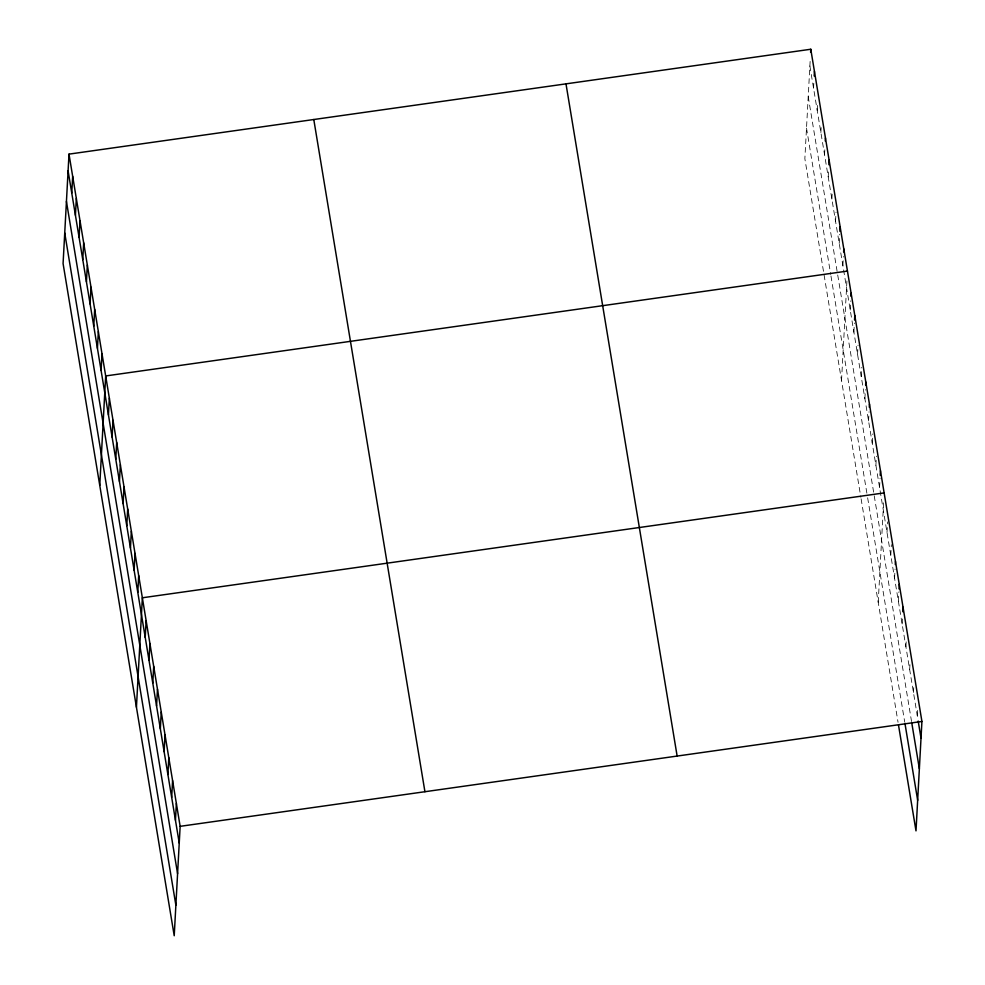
<?xml version="1.0" encoding="UTF-8"?>
<svg xmlns="http://www.w3.org/2000/svg" width="985" height="985" viewBox="0 0 985 985"><rect width="100%" height="100%" fill="white"/><g stroke="black" fill="none" stroke-linecap="round" stroke-linejoin="round"><path stroke-width="0.74" stroke-dasharray="4.92 3.69" d="M810.126 61.427L804.856 158.671L860.853 497.327M813.548 88.182L813.869 82.087M817.205 110.357L817.538 104.275M820.874 132.544L821.207 126.449M824.543 154.719L824.962 147.11M828.213 176.906L828.631 169.297M831.882 199.093L832.288 191.484M835.551 221.268L836.043 212.144M839.22 243.455L839.712 234.319M842.889 265.642L843.382 256.506M841.535 380.493L847.051 278.693M850.215 310.004L850.72 300.868M853.884 332.191L854.377 323.055M857.553 354.366L858.046 345.23M861.222 376.553L861.715 367.417M864.892 398.728L865.384 389.604M868.561 420.915L869.053 411.779M872.23 443.102L872.722 433.966M875.899 465.277L876.391 456.154M879.568 487.464L880.061 478.328M878.214 602.327L883.73 500.515M887.005 532.503L887.583 521.853M890.785 555.355L891.363 544.705M894.565 578.207L895.057 569.084M898.345 601.072L898.837 591.936M902.125 623.924L902.543 616.314M905.904 646.776L906.237 640.693M909.684 669.628L910.017 663.545M913.464 692.492L913.797 686.397M917.244 715.344L917.577 709.249M809.879 65.995L917.946 719.629M808.217 96.579L911.568 721.648M806.506 128.087L830.724 274.495M830.958 275.972L867.391 496.317M867.637 497.794L904.661 721.722M861.099 498.804L898.049 722.313"/><path stroke-width="1.48" d="M68.999 154.128L63.077 263.549L174.222 935.75L180.144 826.329L68.999 154.128L810.778 49.25L921.923 721.451L916.001 830.872L898.517 725.169M71.757 193.048L72.668 176.303M75.426 215.235L76.337 198.49M79.095 237.422L80.007 220.677M82.765 259.597L83.676 242.852M86.434 281.784L87.333 265.039M90.103 303.959L91.002 287.226M93.772 326.146L94.671 309.401M97.441 348.333L98.34 331.588M101.098 370.508L102.009 353.775M99.756 485.371L105.678 375.95L847.457 271.072M108.436 414.882L109.347 398.137M112.105 437.057L113.016 420.312M115.774 459.244L116.686 442.499M119.444 481.431L120.355 464.686M123.113 503.606L124.011 486.861M126.782 525.793L127.681 509.048M130.451 547.98L131.35 531.235M134.108 570.155L135.019 553.41M137.777 592.342L138.688 575.597M136.435 707.205L142.357 597.784L884.136 492.906M145.226 637.381L146.137 620.636M149.006 660.233L149.917 643.488M152.786 683.085L153.697 666.34M156.566 705.937L157.477 689.204M160.346 728.801L161.245 712.057M164.126 751.654L165.024 734.909M167.906 774.505L168.804 757.761M171.685 797.357L172.584 780.612M175.453 820.222L176.364 803.477M810.618 52.291L810.778 49.25M814.201 76.005L814.447 71.437M825.282 141.027L825.455 137.986M828.878 164.729L829.124 160.161M839.873 231.278L840.119 226.71M843.628 251.938L843.788 248.897M850.966 296.3L851.126 293.259M854.549 320.014L854.795 315.446M865.63 385.037L865.803 381.995M869.299 407.224L869.472 404.17M880.221 475.287L880.467 470.719M895.303 564.516L895.476 561.475M899.009 588.895L899.256 584.327M902.789 611.747L903.036 607.179M180.144 826.329L921.923 721.451M918.18 721.057L921.024 738.196M911.802 723.076L919.362 768.78M904.907 723.15L917.663 800.288M565.993 83.86L677.138 756.061M313.784 119.517L424.929 791.718M68.088 170.873L179.233 843.074M66.438 201.457L177.583 873.658M64.727 232.965L175.872 905.166"/></g></svg>
